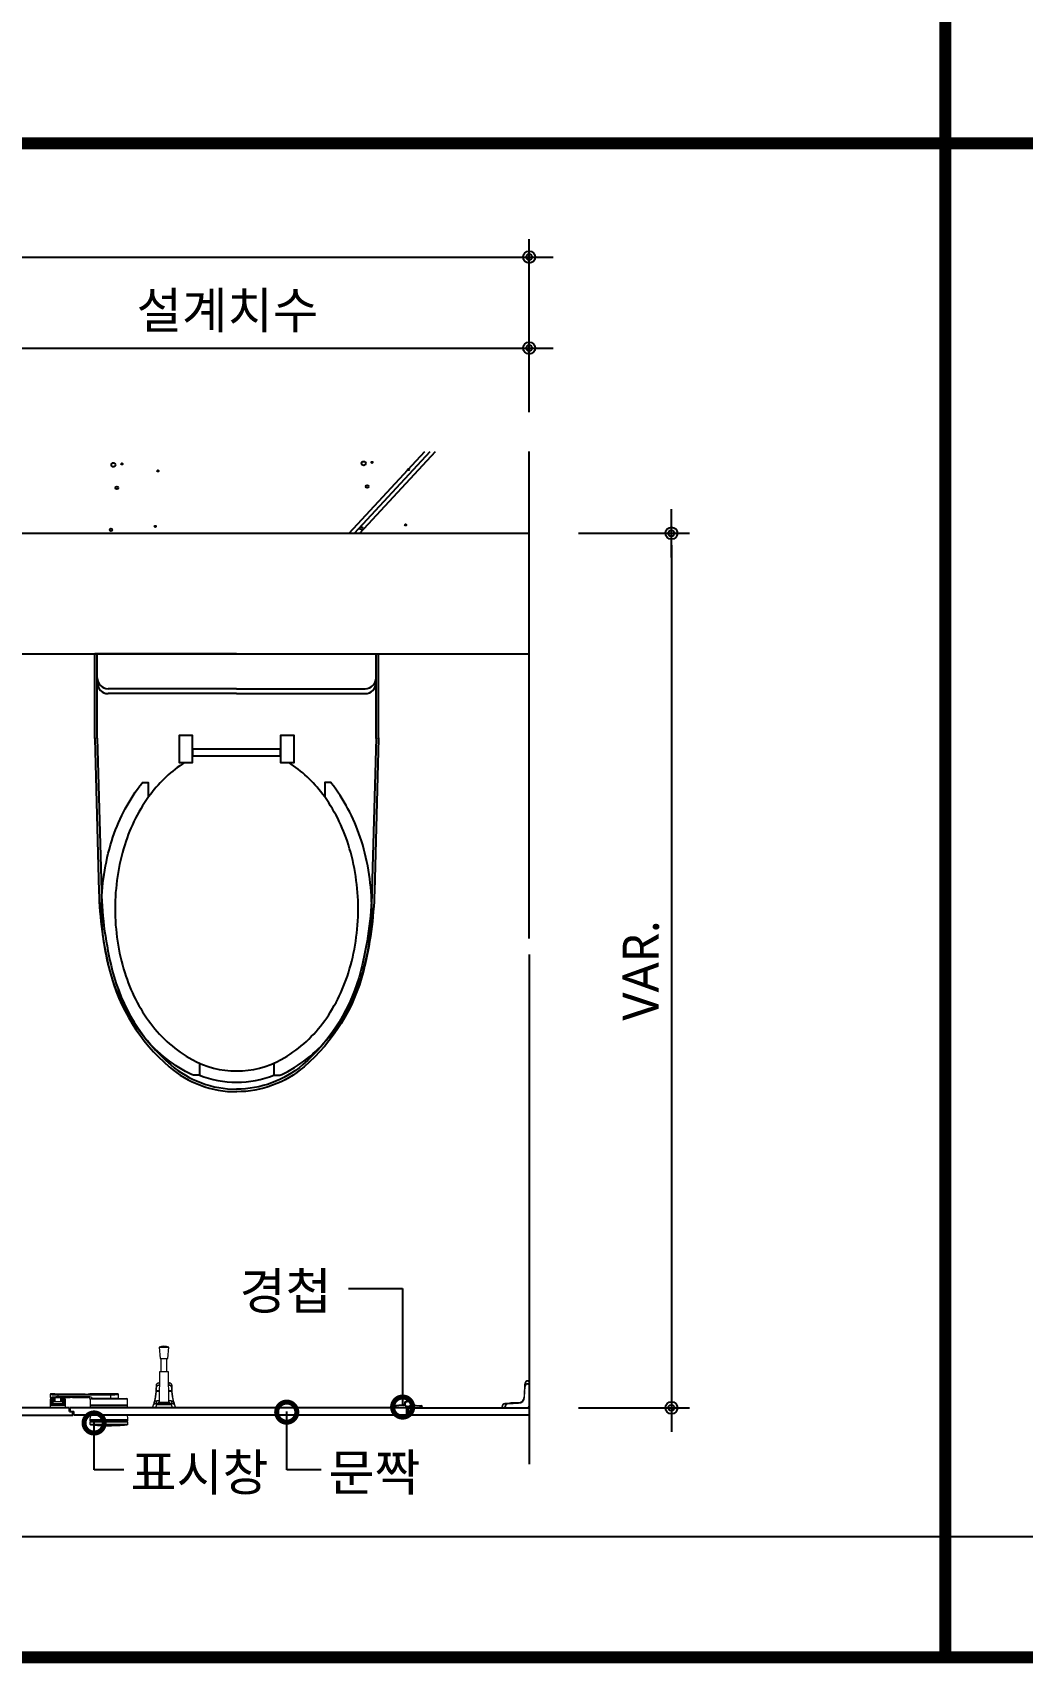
# Model space of a CAD drawing. Extents: x -256 to 8104, y -176 to 5714.
# Drawn here: x 3809 to 4629, y 2764 to 4116 of the extents above; entities that cross this region are included whole.
import ezdxf
from ezdxf.enums import TextEntityAlignment as Align

# ---------------------------------------------------------------- set-up
doc = ezdxf.new("R2010")
doc.units = 0
doc.header["$LTSCALE"] = 30
doc.layers.get('0').update_dxf_attribs({"linetype": 'CONTINUOUS'})
doc.layers.get('DEFPOINTS').update_dxf_attribs({"linetype": 'CONTINUOUS'})
for name, color, linetype in [('0_toilet', 6, 'CONTINUOUS'), ('DIM', 7, 'CONTINUOUS'), ('HAT', 8, 'CONTINUOUS'), ('경첩', 4, 'CONTINUOUS'), ('문자', 3, 'CONTINUOUS'), ('부자재', 4, 'CONTINUOUS'), ('옷걸이', 4, 'CONTINUOUS'), ('잠금쇠(회전형)', 4, 'CONTINUOUS'), ('치수', 1, 'CONTINUOUS'), ('해치', 8, 'CONTINUOUS')]:
    doc.layers.add(name, color=color, linetype=linetype)
doc.styles.add('돋움', font='malgun.ttf')
doc.dimstyles.new('10', dxfattribs={"dimscale": 10, "dimtxt": 3, "dimasz": 1, "dimexe": 1.5, "dimexo": 2, "dimgap": 1, "dimtad": 1, "dimdec": 0, "dimlunit": 6, "dimtxsty": '돋움', "dimblk": 'DIMDOT', "dimcen": -1, "dimdle": 1.5, "dimclrt": 3, "dimazin": 3, "dimtfac": 1, "dimtdec": 0, "dimtix": 1, "dimtmove": 2, "dimatfit": 3, "dimldrblk": 'DIMDOT', "dimarcsym": 0})

# ---------------------------------------------------------------- blocks, each defined once
blk = doc.blocks.new('DIMDOT')
at = {"linetype": 'Continuous'}
blk.add_line((-2, 0), (2, 0), dxfattribs=at)
for radius in [0.5, 0.25]:
    blk.add_circle((0, 0), radius, dxfattribs=at)
blk = doc.blocks.new('*D777')
at = {"layer": 'DEFPOINTS', "color": 0}
for p in [(88967.5, 2137.4), (88967.5, 1412.4), (89064.4, 1412.4)]:
    blk.add_point(p, dxfattribs=at)
at = {"layer": 'DIM', "color": 0, "lineweight": -2, "ltscale": 10}
for p, q in [((88987.5, 2137.4), (89079.4, 2137.4)), ((89064.4, 2127.4), (89064.4, 1422.4)), ((88987.5, 1412.4), (89079.4, 1412.4))]:
    blk.add_line(p, q, dxfattribs=at)
at = {"layer": 'DIM', "color": 0, "lineweight": -2, "xscale": 10, "yscale": 10, "zscale": 10}
for p, rotation in [((89064.4, 2137.4), 90), ((89064.4, 1412.4), 270)]:
    blk.add_blockref('DIMDOT', p, dxfattribs=dict(at, rotation=rotation))
at = {"layer": 'DIM', "color": 3, "insert": (89039.2, 1774.9), "char_height": 30, "attachment_point": 5, "rotation": 90, "style": '돋움'}
blk.add_mtext('VAR.', dxfattribs=at)
blk = doc.blocks.new('_DOTSMALL')
at = {"color": 0, "linetype": 'ByBlock', "const_width": 0.5}
blk.add_lwpolyline([(-0.0625, 0, 1), (0.0625, 0, 1)], format="xyb", close=True, dxfattribs=at)
blk = doc.blocks.new('A$C63EC304E')
at = {"layer": '치수', "color": 1, "xscale": 2.5, "yscale": 2.5, "zscale": 2.5, "rotation": 234.3098741996962}
blk.add_blockref('_DOTSMALL', (0.31, 0.31), dxfattribs=at)
blk = doc.blocks.new('A$C2BC9653E')
at = {"layer": '치수', "xscale": 0.3333333333333333, "yscale": 0.3333333333333333, "zscale": 0.3333333333333333}
blk.add_blockref('A$C63EC304E', (0, 0), dxfattribs=at)
blk = doc.blocks.new('A$C7FC71301')
at = {"layer": '치수', "rotation": 180}
blk.add_blockref('A$C2BC9653E', (0.208, 0.208), dxfattribs=at)
blk = doc.blocks.new('A$C4A20372B')
at = {"layer": '치수'}
blk.add_blockref('A$C7FC71301', (0, 0), dxfattribs=at)
blk = doc.blocks.new('A$C566469F5')
at = {"layer": '치수'}
blk.add_blockref('A$C4A20372B', (0, 0), dxfattribs=at)
blk = doc.blocks.new('A$C7E317CD4')
at = {"layer": '해치', "xscale": 2, "yscale": 2, "zscale": 2}
blk.add_blockref('A$C566469F5', (0, 0), dxfattribs=at)
blk = doc.blocks.new('A$C601D7F27')
at = {"layer": '치수'}
blk.add_blockref('A$C7E317CD4', (0, 0), dxfattribs=at)
blk = doc.blocks.new('A$C38802C08')
at = {"layer": '치수'}
blk.add_blockref('A$C601D7F27', (0, 0), dxfattribs=at)
blk = doc.blocks.new('*D778')
at = {"layer": 'DEFPOINTS', "color": 0}
for p in [(88946.5, 2290.9), (88446.5, 2217.8), (88946.5, 2217.8)]:
    blk.add_point(p, dxfattribs=at)
at = {"layer": 'DIM', "color": 0, "lineweight": -2, "ltscale": 10}
for p, q in [((88446.5, 2237.8), (88446.5, 2305.9)), ((88946.5, 2237.8), (88946.5, 2305.9)), ((88456.5, 2290.9), (88936.5, 2290.9))]:
    blk.add_line(p, q, dxfattribs=at)
at = {"layer": 'DIM', "color": 0, "lineweight": -2, "xscale": 10, "yscale": 10, "zscale": 10, "rotation": 180}
blk.add_blockref('DIMDOT', (88446.5, 2290.9), dxfattribs=at)
at = {"layer": 'DIM', "color": 0, "lineweight": -2, "xscale": 10, "yscale": 10, "zscale": 10}
blk.add_blockref('DIMDOT', (88946.5, 2290.9), dxfattribs=at)
at = {"layer": 'DIM', "color": 3, "insert": (88696.5, 2320.6), "char_height": 30, "attachment_point": 5, "style": '돋움'}
blk.add_mtext('설계치수', dxfattribs=at)
blk = doc.blocks.new('*D779')
at = {"layer": 'DEFPOINTS', "color": 0}
for p in [(88946.5, 2366.3), (87446.5, 2217.8), (88946.5, 2217.8)]:
    blk.add_point(p, dxfattribs=at)
at = {"layer": 'DIM', "color": 0, "lineweight": -2, "ltscale": 10}
for p, q in [((87446.5, 2237.8), (87446.5, 2381.3)), ((88946.5, 2237.8), (88946.5, 2381.3)), ((87456.5, 2366.3), (88936.5, 2366.3))]:
    blk.add_line(p, q, dxfattribs=at)
at = {"layer": 'DIM', "color": 0, "lineweight": -2, "xscale": 10, "yscale": 10, "zscale": 10, "rotation": 180}
blk.add_blockref('DIMDOT', (87446.5, 2366.3), dxfattribs=at)
at = {"layer": 'DIM', "color": 0, "lineweight": -2, "xscale": 10, "yscale": 10, "zscale": 10}
blk.add_blockref('DIMDOT', (88946.5, 2366.3), dxfattribs=at)
at = {"layer": 'DIM', "color": 3, "insert": (88196.5, 2395.9), "char_height": 30, "attachment_point": 5, "style": '돋움'}
blk.add_mtext('설계치수', dxfattribs=at)
blk = doc.blocks.new('A$C10E41893')
at = {"layer": '부자재'}
for p, q in [((6.5, 0), (6.5, 196)), ((123.3, 196), (6.5, 196)), ((123.3, 192.5), (6.5, 192.5)), ((54.8, 0), (54.8, 177.5)), ((61.4, 0), (61.4, 177.5)), ((6.5, 0), (6.5, -196)), ((54.8, 0), (54.8, -177.5)), ((61.4, 0), (61.4, -177.5)), ((123.3, -192.5), (6.5, -192.5)), ((123.3, -196), (6.5, -196))]:
    blk.add_line(p, q, dxfattribs=at)
for points in [[(122.7, 196, -0.012538), (123.3, 196), (334.6, 190.3, -0.055395), (444.7, 175.1, -0.154276), (576.9, 93.3, -0.179504), (611.5, 0, -0.179504)], [(122.8, 192.5, -0.012538), (123.2, 192.5), (334.5, 186.8, -0.055395), (443.8, 171.7, -0.154276), (574.3, 91, -0.179504), (608, 0, -0.179504)], [(572, 51.4), (588.8, 51.4), (588.8, 59.6, 0.021185), (583.3, 70.7, 0.106084), (528.4, 133.7, 0.085733), (452.6, 172.4, 0.075373), (358.7, 186.6, 0.075373), (264.8, 172.4, 0.085733), (189, 133.7, 0.007337), (184.4, 130.1), (184.4, 122), (204.7, 122)], [(156.7, -72, 0.089162), (200.2, -118.7, 0.085733), (270.3, -154.5, 0.075373), (358.7, -167.9, 0.075373), (447.1, -154.5, 0.085733), (517.2, -118.7, 0.106084), (567, -61.6, 0.126931), (582.8, 0, 0.126931), (567, 61.6, 0.106084), (517.2, 118.7, 0.085733), (447.1, 154.5, 0.075373), (358.7, 167.9, 0.075373), (270.3, 154.5, 0.085733), (200.2, 118.7, 0.089162), (156.7, 72)], [(588.8, -51.4, 0.090214), (598.2, 0, 0.090214), (588.8, 51.4, 0.106084)], [(122.7, -196, 0.012538), (123.3, -196), (334.6, -190.3, 0.055395), (444.7, -175.1, 0.154276), (576.9, -93.3, 0.179504), (611.5, 0, 0.179504)], [(122.8, -192.5, 0.012538), (123.2, -192.5), (334.5, -186.8, 0.055395), (443.8, -171.7, 0.154276), (574.3, -91, 0.179504), (608, 0, 0.179504)], [(572, -51.4), (588.8, -51.4), (588.8, -59.6, -0.021185), (583.3, -70.7, -0.106084), (528.4, -133.7, -0.085733), (452.6, -172.4, -0.075373), (358.7, -186.6, -0.075373), (264.8, -172.4, -0.085733), (189, -133.7, -0.007337), (184.4, -130.1), (184.4, -122), (204.7, -122)]]:
    blk.add_lwpolyline(points, format="xyb", dxfattribs=at)
blk.add_lwpolyline([(138, -60.8), (119.3, -60.8), (119.3, -79.5), (156.7, -79.5), (156.7, -60.8), (138, -60.8), (147.3, -60.8), (147.3, 60.8), (138, 60.8), (156.7, 60.8), (156.7, 79.5), (119.3, 79.5), (119.3, 60.8), (138, 60.8), (138, -60.8), (119.3, -60.8)], dxfattribs=at)
for centre, start, end in [((39.8, 177.5), 0, 90), ((46.4, 177.5), 0, 90), ((39.8, -177.5), 270, 0), ((46.4, -177.5), 270, 0)]:
    blk.add_arc(centre, 15, start, end, dxfattribs=at)
blk = doc.blocks.new('EDGE_29', base_point=(84726.3, -1563.7))
for p, q in [((88946.5, 1801.5), (88946.5, 2205.1)), ((87446.5, 2137.4), (88946.5, 2137.4)), ((87446.5, 2037.4), (88946.5, 2037.4)), ((88946.5, 1788.2), (88946.5, 1365.6))]:
    blk.add_line(p, q)
at = {"color": 8}
for p, q in [((87210.4, 1305.6), (89173, 1305.6)), ((89173, 1305.6), (90558.3, 1305.6))]:
    blk.add_line(p, q, dxfattribs=at)
at = {"color": 8, "const_width": 10}
for points in [[(89291.4, 1205.6), (89291.4, 3974.7)], [(87210.4, 2460.5), (90558.3, 2460.5)], [(84773.7, 1205.6), (90558.3, 1205.6)]]:
    blk.add_lwpolyline(points, dxfattribs=at)
at = {"layer": '0_toilet'}
for p, q in [((88565.5, 1412.4), (88336.5, 1412.4)), ((88336.5, 1406.4), (88568.5, 1406.4)), ((88565.5, 1409.4), (88565.5, 1412.4)), ((88565.5, 1409.4), (88569.2, 1409.4)), ((88845.1, 1412.4), (88566.2, 1412.4)), ((88566.2, 1409.4), (88566.2, 1412.4)), ((88568.5, 1406.4), (88568.5, 1409.4)), ((88569.2, 1406.4), (88569.2, 1409.4)), ((88845.1, 1406.4), (88569.2, 1406.4)), ((88845.1, 1406.4), (88845.1, 1412.4)), ((88846.6, 1412.4), (88946.5, 1412.4)), ((88846.6, 1406.4), (88846.6, 1412.4)), ((88946.5, 1406.4), (88846.6, 1406.4))]:
    blk.add_line(p, q, dxfattribs=at)
at = {"layer": '경첩', "color": 4, "linetype": 'Continuous', "lineweight": 15}
for p, q in [((88945.4, 1434.6), (88945.4, 1434.9)), ((88946.5, 1434.9), (88945.4, 1434.9)), ((88945.4, 1434.6), (88946.5, 1434.6)), ((88946.5, 1434.6), (88946.5, 1434.9)), ((88946.5, 1432.5), (88946.5, 1434.6)), ((88942, 1419.8), (88942.2, 1419.6)), ((88942.3, 1420.1), (88942.1, 1420.3)), ((88942.1, 1420.3), (88942.3, 1420.1)), ((88942.3, 1421.8), (88942.2, 1421.2)), ((88942.2, 1420.9), (88942.4, 1420.7)), ((88942.2, 1420.7), (88942.4, 1420.5)), ((88942.3, 1423.3), (88942.6, 1423)), ((88942.3, 1423.3), (88942.3, 1422.4)), ((88942.3, 1422.4), (88942.5, 1422.1)), ((88942.3, 1422.4), (88942.3, 1422.3)), ((88942.3, 1422.3), (88942.5, 1422)), ((88942.3, 1422.3), (88942.3, 1421.9)), ((88942.3, 1421.9), (88942.5, 1421.7)), ((88942.3, 1421.9), (88942.3, 1421.8)), ((88942.3, 1421.8), (88942.5, 1421.6)), ((88942.5, 1426.8), (88942.4, 1423.9)), ((88942.4, 1423.9), (88942.6, 1423.7)), ((88942.4, 1423.9), (88942.6, 1423.7)), ((88942.4, 1423.9), (88942.4, 1423.5)), ((88942.4, 1423.5), (88942.6, 1423.3)), ((88942.9, 1430.1), (88942.5, 1421.2)), ((88942.6, 1427.8), (88942.5, 1427.2)), ((88942.5, 1427.2), (88942.8, 1426.9)), ((88942.5, 1426.8), (88942.7, 1426.6)), ((88942.7, 1431.5), (88942.6, 1428.8)), ((88942.6, 1428.8), (88942.8, 1428.6)), ((88942.6, 1428.2), (88942.8, 1427.9)), ((88942.6, 1427.8), (88942.8, 1427.6)), ((88942.7, 1431.5), (88943, 1431.3)), ((88942.7, 1421.1), (88943.2, 1430.1)), ((88942.8, 1432.1), (88943, 1432)), ((88943, 1432.6), (88942.9, 1430.1)), ((88943.2, 1431.2), (88943.3, 1432.6)), ((88945.3, 1432.4), (88945.3, 1432.5)), ((88945.3, 1432.5), (88946.5, 1432.5)), ((88945.3, 1432.4), (88945.3, 1432.1)), ((88946.5, 1432.4), (88945.3, 1432.4)), ((88945.3, 1432.1), (88946.5, 1432.1)), ((88946.5, 1432.1), (88946.5, 1432.4)), ((88946.5, 1432.1), (88946.5, 1413.9)), ((88924.3, 1413.5), (88924, 1413.5)), ((88924, 1413.5), (88924, 1412.4)), ((88924, 1412.4), (88924.3, 1412.4)), ((88924.3, 1412.4), (88924.3, 1413.5)), ((88924.3, 1412.4), (88926.4, 1412.4)), ((88928.8, 1416), (88926.3, 1415.9)), ((88926.3, 1415.6), (88927.7, 1415.7)), ((88926.4, 1412.4), (88926.4, 1413.6)), ((88926.4, 1413.6), (88926.5, 1413.6)), ((88926.5, 1413.6), (88926.8, 1413.6)), ((88926.5, 1413.6), (88926.5, 1412.4)), ((88926.5, 1412.4), (88926.8, 1412.4)), ((88930.1, 1416.3), (88926.8, 1416.1)), ((88926.8, 1416.1), (88926.8, 1416.1)), ((88926.8, 1416.1), (88926.9, 1415.9)), ((88926.8, 1412.4), (88926.8, 1413.6)), ((88945, 1412.4), (88926.8, 1412.4)), ((88937.7, 1416.4), (88928.8, 1416)), ((88928.8, 1415.7), (88937.7, 1416.2)), ((88930.1, 1416.3), (88930.3, 1416.1)), ((88930.7, 1416.3), (88931, 1416.1)), ((88931.1, 1416.3), (88931.3, 1416.1)), ((88934.4, 1416.5), (88931.7, 1416.4)), ((88931.7, 1416.4), (88932, 1416.1)), ((88934.4, 1416.5), (88934.7, 1416.3)), ((88935.1, 1416.5), (88935.4, 1416.3)), ((88935.5, 1416.5), (88935.7, 1416.3)), ((88936.1, 1416.6), (88936.4, 1416.3)), ((88937.5, 1416.6), (88936.1, 1416.6)), ((88937.7, 1416.7), (88937.5, 1416.6)), ((88937.5, 1416.6), (88937.7, 1416.4)), ((88938.7, 1416.8), (88938.9, 1416.6)), ((88939.3, 1417), (88939.4, 1416.8)), ((88939.5, 1417.1), (88939.7, 1416.9)), ((88940, 1417.3), (88940.1, 1417.2)), ((88940.2, 1417.5), (88940.4, 1417.3)), ((88941.3, 1418.5), (88941.4, 1418.3)), ((88941.4, 1418.7), (88941.6, 1418.5)), ((88941.7, 1419.2), (88941.9, 1419)), ((88941.8, 1419.4), (88942, 1419.2))]:
    blk.add_line(p, q, dxfattribs=at)
at = {"layer": '경첩', "color": 4, "linetype": 'Continuous', "lineweight": 15, "flags": 128}
for points in [[(88942.1, 1420.3), (88942.1, 1420.3), (88942.1, 1420.3)], [(88942.2, 1420.9), (88942.2, 1420.7), (88942.2, 1420.7)], [(88942.4, 1423.5), (88942.3, 1423.4), (88942.3, 1423.4), (88942.3, 1423.3)], [(88942.4, 1423.9), (88942.4, 1423.9), (88942.4, 1423.9)], [(88942.5, 1421.2), (88942.5, 1421.2), (88942.5, 1421.2), (88942.5, 1421.2), (88942.6, 1421.2), (88942.6, 1421.2), (88942.6, 1421.2), (88942.7, 1421.2), (88942.7, 1421.1)], [(88942.6, 1428.8), (88942.6, 1428.7), (88942.6, 1428.6), (88942.6, 1428.5), (88942.6, 1428.4), (88942.6, 1428.3), (88942.6, 1428.2), (88942.6, 1428.2), (88942.6, 1428.2)], [(88942.8, 1432.1), (88942.7, 1431.9), (88942.7, 1431.8), (88942.7, 1431.7), (88942.7, 1431.5)], [(88942.8, 1432.1), (88942.8, 1432.1), (88942.8, 1432.1), (88942.8, 1432.1), (88942.8, 1432.1), (88942.8, 1432.1), (88942.8, 1432.1), (88942.8, 1432.1), (88942.8, 1432.1)], [(88942.9, 1430.1), (88942.9, 1430.1), (88942.9, 1430.1), (88943, 1430.1), (88943, 1430.1), (88943, 1430.1), (88943.1, 1430.1), (88943.1, 1430.1), (88943.2, 1430.1)], [(88943.3, 1432.6), (88943.2, 1432.6), (88943.2, 1432.6), (88943.1, 1432.6), (88943.1, 1432.6), (88943.1, 1432.6), (88943, 1432.6), (88943, 1432.6), (88943, 1432.6)], [(88926.3, 1415.6), (88926.3, 1415.7), (88926.3, 1415.7), (88926.3, 1415.8), (88926.3, 1415.8), (88926.3, 1415.8), (88926.3, 1415.8), (88926.3, 1415.9), (88926.3, 1415.9)], [(88928.8, 1416), (88928.8, 1416), (88928.8, 1416), (88928.8, 1415.9), (88928.8, 1415.9), (88928.8, 1415.9), (88928.8, 1415.8), (88928.8, 1415.8), (88928.8, 1415.7)], [(88930.7, 1416.3), (88930.7, 1416.3), (88930.7, 1416.3), (88930.6, 1416.3), (88930.5, 1416.3), (88930.4, 1416.3), (88930.3, 1416.3), (88930.2, 1416.3), (88930.1, 1416.3)], [(88931.7, 1416.4), (88931.6, 1416.4), (88931.5, 1416.4), (88931.4, 1416.4), (88931.3, 1416.3), (88931.2, 1416.3), (88931.2, 1416.3), (88931.1, 1416.3), (88931.1, 1416.3), (88931.1, 1416.3)], [(88935.1, 1416.5), (88935.1, 1416.5), (88935.1, 1416.5), (88935, 1416.5), (88934.9, 1416.5), (88934.8, 1416.5), (88934.7, 1416.5), (88934.6, 1416.5), (88934.4, 1416.5)], [(88936.1, 1416.6), (88936, 1416.6), (88935.9, 1416.6), (88935.8, 1416.6), (88935.7, 1416.6), (88935.6, 1416.6), (88935.5, 1416.5), (88935.5, 1416.5), (88935.5, 1416.5)], [(88937.7, 1416.4), (88937.7, 1416.4), (88937.7, 1416.4), (88937.7, 1416.4), (88937.7, 1416.3), (88937.7, 1416.3), (88937.7, 1416.2), (88937.7, 1416.2), (88937.7, 1416.2)]]:
    blk.add_lwpolyline(points, dxfattribs=at)
at = {"layer": '경첩', "color": 4, "linetype": 'Continuous', "lineweight": 15}
for centre, radius, start, end in [((88945.4, 1432.5), 2.35, 90, 177.3017), ((88945.4, 1432.5), 2.1, 90, 177.3017), ((88937.5, 1421.4), 5, 272.6983, 357.3017), ((88937.5, 1421.4), 5.25, 272.6983, 357.3017), ((88937.5, 1421.4), 4.75, 335.0052, 340.234), ((88937.5, 1421.4), 4.75, 340.234, 346.7569), ((88937.5, 1421.4), 4.75, 346.8377, 351.3944), ((88937.5, 1421.4), 4.75, 354.0912, 357.3017), ((88945.3, 1430), 2.35, 90, 177.3017), ((88945.3, 1430), 2.1, 90, 177.3017), ((88926.4, 1413.5), 2.35, 92.6983, 180), ((88926.4, 1413.5), 2.1, 92.6983, 180), ((88928.9, 1413.6), 2.35, 92.6983, 180), ((88928.9, 1413.6), 2.1, 92.6983, 180), ((88937.5, 1421.4), 4.75, 272.6983, 285), ((88937.5, 1421.4), 4.75, 284.9998, 291.7506), ((88937.5, 1421.4), 4.75, 294.9948, 301.2998), ((88937.5, 1421.4), 4.75, 301.2991, 304.3858), ((88937.5, 1421.4), 4.75, 304.3849, 322.5608), ((88937.5, 1421.4), 4.75, 322.5612, 325.6145), ((88937.5, 1421.4), 4.75, 325.6151, 331.8264), ((88945, 1413.9), 1.5, 270, 0)]:
    blk.add_arc(centre, radius, start, end, dxfattribs=at)
at = {"layer": '부자재'}
for p, q in [((88834.4, 1413.3), (88834.4, 1412.4)), ((88845.1, 1412.4), (88834.4, 1412.4)), ((88842.2, 1414.5), (88835, 1414)), ((88835.7, 1413.5), (88835.7, 1412.4)), ((88845.9, 1412.9), (88845.9, 1412.1)), ((88846.1, 1412.1), (88845.9, 1412.1)), ((88846.1, 1412.9), (88846.1, 1412.1)), ((88846.6, 1412.4), (88857.6, 1412.4)), ((88846.6, 1412.4), (88846.6, 1412.4)), ((88848.9, 1414.5), (88857, 1414)), ((88856.3, 1413.5), (88856.3, 1412.4)), ((88857.6, 1413.3), (88857.6, 1412.4))]:
    blk.add_line(p, q, dxfattribs=at)
at = {"layer": '부자재', "color": 1}
blk.add_circle((88846, 1415.6), 2.34, dxfattribs=at)
at = {"layer": '부자재'}
for centre, radius, start, end in [((88835.1, 1413.3), 0.7, 101.7765, 181.6712), ((88836.5, 1413.2), 0.884, 113.4077, 164.5497), ((88842.1, 1415.8), 1.29, 272.9231, 352.4724), ((88846, 1415.6), 2.62, 270, 180), ((88846.4, 1411.3), 1.65, 102.5267, 141.5475), ((88845.7, 1411.3), 1.65, 43.1003, 77.4733), ((88846.1, 1415.2), 2.86, 280.084, 345.9792), ((88849.9, 1415.8), 1.29, 187.5276, 267.0769), ((88855.5, 1413.2), 0.884, 15.4503, 67.3004), ((88856.9, 1413.3), 0.7, 358.3288, 78.2235)]:
    blk.add_arc(centre, radius, start, end, dxfattribs=at)
at = {"layer": '옷걸이', "lineweight": 15}
for p, q in [((88639.9, 1462.7), (88640.7, 1453.2)), ((88639.9, 1462.7), (88647.9, 1462.7)), ((88647.2, 1453.2), (88647.9, 1462.7)), ((88640.7, 1453.2), (88647.2, 1453.2)), ((88641.4, 1453.2), (88641.4, 1442.4)), ((88646.4, 1442.4), (88646.4, 1453.2)), ((88640.2, 1442.1), (88640, 1416.9)), ((88640.1, 1433), (88640, 1433)), ((88640, 1433), (88640, 1432.9)), ((88647.7, 1442.1), (88640.2, 1442.1)), ((88640.4, 1442.4), (88643.9, 1442.4)), ((88643.9, 1442.4), (88647.4, 1442.4)), ((88647.9, 1416.9), (88647.7, 1442.1)), ((88647.9, 1433), (88647.8, 1433)), ((88647.9, 1433), (88647.9, 1432.9)), ((88640, 1425.9), (88637.6, 1425.9)), ((88637.7, 1426.7), (88640.1, 1426.7)), ((88640.1, 1432.9), (88640, 1432.9)), ((88640, 1431.4), (88640, 1431)), ((88640, 1431.4), (88640.1, 1431.4)), ((88640.1, 1431), (88640, 1431)), ((88647.9, 1432.9), (88647.8, 1432.9)), ((88647.8, 1431.4), (88647.9, 1431.4)), ((88647.9, 1431), (88647.8, 1431)), ((88647.8, 1426.7), (88650.2, 1426.7)), ((88650.3, 1425.9), (88647.8, 1425.9)), ((88647.9, 1431.4), (88647.9, 1431)), ((88634.4, 1412.4), (88635.3, 1414.9)), ((88636.8, 1412.4), (88634.4, 1412.4)), ((88635.3, 1414.9), (88635.3, 1415)), ((88635.3, 1414.9), (88635.3, 1414.9)), ((88637.7, 1417.8), (88636.2, 1417.8)), ((88637.7, 1417.8), (88636.2, 1417.8)), ((88636.3, 1415.7), (88636.2, 1415.7)), ((88636.2, 1415.6), (88636.2, 1415.6)), ((88651.6, 1415.6), (88636.2, 1415.6)), ((88637.6, 1414.9), (88636.8, 1412.4)), ((88651.1, 1412.4), (88636.8, 1412.4)), ((88637.6, 1417.2), (88637.7, 1417.8)), ((88637.6, 1414.9), (88637.6, 1415.6)), ((88637.6, 1415.6), (88650.2, 1415.6)), ((88650.2, 1414.9), (88637.6, 1414.9)), ((88648.7, 1416.9), (88639.2, 1416.9)), ((88651.6, 1417.8), (88650.2, 1417.8)), ((88650.2, 1417.8), (88650.3, 1417.2)), ((88651.6, 1417.8), (88650.2, 1417.8)), ((88650.2, 1414.9), (88650.2, 1415.6)), ((88651.1, 1412.4), (88650.2, 1414.9)), ((88653.4, 1412.4), (88651.1, 1412.4)), ((88651.7, 1415.7), (88651.6, 1415.7)), ((88651.6, 1415.6), (88651.6, 1415.6)), ((88651.8, 1415.7), (88651.7, 1415.7)), ((88652.6, 1415), (88652.6, 1414.9)), ((88652.6, 1414.9), (88653.4, 1412.4)), ((88652.6, 1414.9), (88652.6, 1414.9))]:
    blk.add_line(p, q, dxfattribs=at)
at = {"layer": '옷걸이', "lineweight": 15, "flags": 128}
for points in [[(88640, 1433), (88640, 1433), (88639.6, 1433), (88639.3, 1432.9), (88639, 1432.9), (88638.7, 1432.8), (88638.4, 1432.6), (88638.2, 1432.5), (88637.9, 1432.3), (88637.8, 1432.1), (88637.6, 1431.9), (88637.5, 1431.6), (88637.5, 1431.4), (88637.5, 1431.4)], [(88650.4, 1431.3), (88650.4, 1431.3), (88650.3, 1431.5), (88650.3, 1431.8), (88650.2, 1432), (88650, 1432.2), (88649.8, 1432.4), (88649.6, 1432.5), (88649.4, 1432.7), (88649.1, 1432.8), (88648.8, 1432.9), (88648.5, 1433), (88648.1, 1433), (88647.9, 1433)], [(88637.3, 1425.9), (88637.4, 1425.9), (88637.4, 1425.9), (88637.4, 1425.9), (88637.4, 1425.9), (88637.5, 1425.9), (88637.5, 1425.9), (88637.5, 1425.9), (88637.6, 1425.9)], [(88640, 1432.9), (88639.6, 1432.9), (88639.2, 1432.8), (88638.8, 1432.7), (88638.4, 1432.6), (88638.1, 1432.4), (88637.9, 1432.2), (88637.7, 1431.9), (88637.6, 1431.7), (88637.5, 1431.3), (88637.5, 1431.3)], [(88637.5, 1429.8), (88637.6, 1430.1), (88637.7, 1430.3), (88637.8, 1430.6), (88638.1, 1430.8), (88638.4, 1431), (88638.7, 1431.1), (88639.1, 1431.3), (88639.5, 1431.3), (88640, 1431.4)], [(88640, 1431), (88639.5, 1431), (88639.2, 1430.9), (88638.8, 1430.8), (88638.5, 1430.7), (88638.3, 1430.5), (88638.1, 1430.3), (88637.9, 1430.1), (88637.8, 1429.8), (88637.8, 1429.6)], [(88650.4, 1431.3), (88650.3, 1431.6), (88650.2, 1431.8), (88650.1, 1432.1), (88649.8, 1432.3), (88649.6, 1432.5), (88649.2, 1432.7), (88648.8, 1432.8), (88648.4, 1432.9), (88647.9, 1432.9), (88647.9, 1432.9)], [(88647.9, 1431.4), (88648.3, 1431.4), (88648.7, 1431.3), (88649.1, 1431.2), (88649.4, 1431), (88649.7, 1430.8), (88650, 1430.6), (88650.2, 1430.4), (88650.3, 1430.1), (88650.4, 1429.8)], [(88650.1, 1429.6), (88650, 1429.9), (88649.9, 1430.1), (88649.8, 1430.4), (88649.5, 1430.5), (88649.3, 1430.7), (88648.9, 1430.9), (88648.6, 1431), (88648.2, 1431), (88647.9, 1431)], [(88650.5, 1425.9), (88650.5, 1425.9), (88650.5, 1425.9), (88650.5, 1425.9), (88650.4, 1425.9), (88650.4, 1425.9), (88650.4, 1425.9), (88650.3, 1425.9), (88650.3, 1425.9)], [(88636, 1417.6), (88636, 1417.6), (88636, 1417.6)], [(88636.2, 1415.7), (88636.1, 1415.7), (88636.1, 1415.7)], [(88636.2, 1417.8), (88636.2, 1417.8), (88636.2, 1417.8)], [(88636.3, 1415.7), (88636.2, 1415.7), (88636.2, 1415.6)], [(88636.2, 1415.7), (88636.2, 1415.7), (88636.3, 1415.7)], [(88638.4, 1415.7), (88638, 1415.7), (88637.8, 1415.7), (88637.7, 1415.7), (88637.8, 1415.8), (88638.1, 1415.8), (88638.2, 1415.8)], [(88640, 1418.2), (88639.4, 1418.1), (88638.1, 1418.1)], [(88649.8, 1418.1), (88648.2, 1418.2), (88647.9, 1418.2)], [(88649.7, 1415.8), (88650, 1415.8), (88650.1, 1415.8), (88650.1, 1415.7), (88650, 1415.7), (88649.6, 1415.7), (88649.2, 1415.7)], [(88651.6, 1415.6), (88651.6, 1415.7), (88651.6, 1415.7)], [(88651.7, 1415.7), (88651.7, 1415.7), (88651.6, 1415.7)]]:
    blk.add_lwpolyline(points, dxfattribs=at)
at = {"layer": '옷걸이', "lineweight": 15}
for centre, radius, start, end in [((88643.9, 1452.4), 11, 68.7607, 111.2393), ((88640.4, 1442.1), 0.25, 90, 179.5), ((88647.4, 1442.1), 0.25, 0.5, 90), ((88584.8, 1430.1), 52.8, 346.2317, 355.4136), ((88584.8, 1430.1), 53, 346.5097, 355.4136), ((88584.8, 1430.1), 52.8, 355.4136, 356.451), ((88584.8, 1430.1), 52.8, 356.4511, 359.6096), ((88637.6, 1426.9), 0.23, 185.4574, 275.1888), ((88584.8, 1430.1), 52.8, 359.6096, 1.2369), ((88637.7, 1429.8), 0.227, 188.2087, 276.392), ((88603.7, 1429.3), 34.1, 354.2736, 355.5668), ((88584.8, 1430), 53, 356.4511, 359.6096), ((88584.8, 1431.8), 55.3, 359.6189, 1.2073), ((88703.1, 1431.8), 55.3, 178.7927, 180.3811), ((88650.1, 1429.8), 0.227, 263.608, 351.7913), ((88703.1, 1430), 53, 180.3904, 183.5489), ((88650.2, 1426.9), 0.23, 264.8112, 354.5426), ((88684.2, 1429.3), 34.1, 184.4333, 185.7264), ((88703.1, 1430.1), 53, 184.5864, 193.4903), ((88703.1, 1430.1), 52.8, 178.7631, 180.3904), ((88703.1, 1430.1), 52.8, 180.3904, 183.5489), ((88703.1, 1430.1), 52.8, 183.5489, 184.5865), ((88703.1, 1430.1), 52.8, 184.5864, 193.7683), ((88586, 1429.8), 51.5, 343.2376, 346.2577), ((88636.4, 1414.6), 1.17, 101.397, 160.6752), ((88636.2, 1414.6), 1, 89.9937, 161.8081), ((88586.4, 1430), 51.3, 343.5226, 346.2377), ((88636.2, 1417.5), 0.25, 90.2728, 166.2395), ((88636.2, 1417.5), 0.247, 89.2585, 165.9158), ((88635.8, 1417.5), 1.81, 282.0607, 352.5143), ((88635.7, 1417.9), 2.24, 284.8265, 3.5932), ((88638, 1417.7), 0.376, 79.9393, 150.5456), ((88637.9, 1417.8), 0.248, 89.5881, 179.723), ((88638.1, 1417.8), 0.307, 84.7786, 118.9817), ((88637.8, 1417.2), 1.43, 284.1057, 346.9245), ((88644.1, 1816.8), 401.1, 269.1968, 270.7316), ((88650.1, 1417.2), 1.44, 193.1186, 255.9655), ((88649.8, 1417.7), 0.4, 32.0092, 97.8083), ((88649.8, 1417.8), 0.271, 58.6344, 97.6053), ((88652.2, 1417.9), 2.24, 176.3909, 255.1894), ((88649.9, 1417.8), 0.248, 0.277, 90.4119), ((88652, 1417.5), 1.8, 186.7864, 258.2605), ((88651.6, 1417.5), 0.25, 13.7617, 89.4531), ((88651.6, 1417.5), 0.247, 14.0842, 90.7415), ((88701.3, 1429.9), 51.2, 193.7584, 196.469), ((88651.6, 1414.6), 1, 18.1919, 90.0063), ((88651.5, 1414.6), 1.16, 19.2937, 79.3942), ((88702.1, 1429.9), 51.7, 193.7493, 196.7564)]:
    blk.add_arc(centre, radius, start, end, dxfattribs=at)
at = {"layer": '잠금쇠(회전형)', "linetype": 'Continuous', "lineweight": 15}
for p, q in [((88549.7, 1423.5), (88549.7, 1421)), ((88549.7, 1421), (88553, 1421)), ((88552.1, 1424), (88550.2, 1424)), ((88550.2, 1419.9), (88550.6, 1419.9)), ((88550.6, 1419.4), (88550.6, 1419.9)), ((88550.6, 1419.9), (88552.5, 1419.9)), ((88552.5, 1419.4), (88552.5, 1419.9)), ((88552.5, 1419.9), (88553.5, 1419.9)), ((88553, 1421), (88553, 1421)), ((88553.5, 1420.5), (88553.5, 1417.6)), ((88578.5, 1423.8), (88556, 1423.8)), ((88578.5, 1423.8), (88556, 1423.8)), ((88556, 1423.8), (88556, 1423.8)), ((88556, 1423.5), (88600, 1423.5)), ((88556, 1423), (88556, 1423.5)), ((88556, 1423), (88556, 1421.5)), ((88600, 1423), (88556, 1423)), ((88582.4, 1421.5), (88556, 1421.5)), ((88558.5, 1417.6), (88558.5, 1420.5)), ((88558.5, 1419.9), (88559.5, 1419.9)), ((88559, 1421), (88566.3, 1421)), ((88559.5, 1419.9), (88559.5, 1419.4)), ((88559.5, 1419.9), (88561.4, 1419.9)), ((88561.4, 1419.9), (88561.4, 1419.4)), ((88561.4, 1419.9), (88561.7, 1419.9)), ((88568.2, 1421), (88581.2, 1421)), ((88578.5, 1423.8), (88578.5, 1423.8)), ((88581.2, 1421), (88581.2, 1421)), ((88605.7, 1424), (88582.4, 1424)), ((88584.1, 1420), (88584, 1420.2)), ((88613.7, 1419.5), (88584.2, 1419.5)), ((88584.8, 1420), (88584.8, 1420.5)), ((88584.8, 1420.5), (88600, 1420.5)), ((88584.8, 1420), (88613.2, 1420)), ((88600, 1423.5), (88600, 1423)), ((88600, 1420.5), (88600, 1423)), ((88600, 1420), (88600, 1420.5)), ((88600, 1420.5), (88606.2, 1420.5)), ((88606.2, 1420.5), (88606.2, 1423.5)), ((88613.7, 1414.5), (88613.7, 1419.5)), ((88549.7, 1419.4), (88549.7, 1412.4)), ((88550.1, 1419.4), (88549.7, 1419.4)), ((88549.7, 1412.4), (88562.2, 1412.4)), ((88550.1, 1414.4), (88550.1, 1419.4)), ((88550.1, 1419.4), (88550.6, 1419.4)), ((88561.8, 1414.4), (88550.1, 1414.4)), ((88550.6, 1419.4), (88550.6, 1414.8)), ((88552.5, 1419.4), (88550.6, 1419.4)), ((88550.6, 1414.8), (88550.7, 1414.9)), ((88550.7, 1418.9), (88552.5, 1418.9)), ((88550.7, 1414.9), (88550.7, 1418.9)), ((88551.2, 1418.4), (88550.7, 1418.9)), ((88550.7, 1414.9), (88550.8, 1414.9)), ((88550.8, 1414.9), (88561.2, 1414.9)), ((88551.2, 1418.4), (88551.2, 1414.9)), ((88552.5, 1418.4), (88551.2, 1418.4)), ((88551.7, 1417.4), (88551.7, 1415.9)), ((88558.9, 1417.4), (88551.7, 1417.4)), ((88551.7, 1415.9), (88558.9, 1415.9)), ((88552, 1417.6), (88558.7, 1417.6)), ((88558.7, 1415.6), (88552, 1415.6)), ((88552.5, 1418.9), (88552.5, 1419.4)), ((88553, 1419.4), (88552.5, 1419.4)), ((88552.5, 1418.9), (88552.5, 1418.4)), ((88552.5, 1418.9), (88553, 1418.9)), ((88553.5, 1418.4), (88552.5, 1418.4)), ((88553, 1419.4), (88553, 1418.9)), ((88553.5, 1419.4), (88553, 1419.4)), ((88553, 1418.9), (88553.5, 1418.9)), ((88559, 1419.4), (88558.5, 1419.4)), ((88558.5, 1418.9), (88559, 1418.9)), ((88559.5, 1418.4), (88558.5, 1418.4)), ((88558.7, 1417.6), (88560, 1417.6)), ((88560, 1415.6), (88558.7, 1415.6)), ((88560.2, 1417.4), (88558.9, 1417.4)), ((88558.9, 1415.9), (88560.2, 1415.9)), ((88559.5, 1419.4), (88559, 1419.4)), ((88559, 1418.9), (88559, 1419.4)), ((88559, 1418.9), (88559.5, 1418.9)), ((88561.4, 1419.4), (88559.5, 1419.4)), ((88559.5, 1419.4), (88559.5, 1418.9)), ((88559.5, 1418.9), (88561.2, 1418.9)), ((88559.5, 1418.9), (88559.5, 1418.4)), ((88560.7, 1418.4), (88559.5, 1418.4)), ((88560.2, 1415.9), (88560.2, 1417.4)), ((88561.2, 1418.9), (88560.7, 1418.4)), ((88560.7, 1414.9), (88560.7, 1418.4)), ((88561.2, 1418.9), (88561.2, 1414.9)), ((88561.2, 1414.9), (88561.2, 1414.9)), ((88561.2, 1414.9), (88561.4, 1414.8)), ((88561.4, 1414.8), (88561.4, 1419.4)), ((88561.4, 1419.4), (88561.8, 1419.4)), ((88561.8, 1419.4), (88561.8, 1414.4)), ((88562.2, 1419.4), (88561.8, 1419.4)), ((88562.2, 1412.4), (88562.2, 1419.4)), ((88582.7, 1419.4), (88582.7, 1414.5)), ((88613.7, 1414.5), (88582.7, 1414.5)), ((88582.7, 1414.4), (88582.7, 1412.6)), ((88582.7, 1414.4), (88613.7, 1414.4)), ((88582.7, 1412.6), (88613.7, 1412.6)), ((88613.5, 1412.4), (88583, 1412.4)), ((88613.3, 1406.3), (88583.2, 1406.3)), ((88583.3, 1406.4), (88598.2, 1406.4)), ((88590.5, 1414.5), (88590.5, 1414.4)), ((88598.2, 1406.4), (88613.1, 1406.4)), ((88606, 1414.4), (88606, 1414.5)), ((88610.6, 1414.4), (88610.6, 1414.5)), ((88612.7, 1414.4), (88612.7, 1414.5)), ((88612.7, 1414.4), (88612.7, 1414.5)), ((88613.7, 1412.6), (88613.7, 1414.4)), ((88582.5, 1402.4), (88582.5, 1401.4)), ((88614, 1402.4), (88582.5, 1402.4)), ((88614, 1401.4), (88582.5, 1401.4)), ((88582.5, 1400.4), (88582.5, 1398.8)), ((88614, 1400.4), (88582.5, 1400.4)), ((88582.5, 1398.8), (88598.2, 1398.8)), ((88598.2, 1398.3), (88582.9, 1398.3)), ((88613.5, 1400.9), (88583, 1400.9)), ((88613.5, 1400.9), (88583, 1400.9)), ((88586.1, 1398.1), (88610.4, 1398.1)), ((88586.1, 1398.1), (88598.2, 1398.1)), ((88610.1, 1398), (88586.4, 1398)), ((88592.6, 1397.9), (88592.7, 1397.9)), ((88592.7, 1397.9), (88603.8, 1397.9)), ((88595.5, 1397.8), (88595.5, 1397.9)), ((88596.1, 1397.6), (88600.4, 1397.6)), ((88596.1, 1397.6), (88600.4, 1397.6)), ((88596.4, 1397.9), (88596.4, 1397.8)), ((88596.4, 1397.8), (88600.1, 1397.8)), ((88600, 1397.6), (88596.5, 1397.6)), ((88598.2, 1398.8), (88614, 1398.8)), ((88613.5, 1398.3), (88598.2, 1398.3)), ((88598.2, 1398.1), (88610.4, 1398.1)), ((88600.1, 1397.8), (88600.1, 1397.9)), ((88600.9, 1397.9), (88600.9, 1397.8)), ((88603.8, 1397.9), (88604, 1397.9)), ((88614, 1401.4), (88614, 1402.4)), ((88614, 1398.8), (88614, 1400.4))]:
    blk.add_line(p, q, dxfattribs=at)
at = {"layer": '잠금쇠(회전형)', "linetype": 'Continuous', "lineweight": 15, "flags": 128}
for points in [[(88556, 1423.8), (88555.3, 1423.8), (88554.7, 1423.8), (88554.1, 1423.8), (88553.5, 1423.9), (88553.1, 1423.9), (88552.7, 1423.9), (88552.4, 1423.9), (88552.2, 1424), (88552.1, 1424), (88552.1, 1424)], [(88592.6, 1397.8), (88592.4, 1397.8), (88592.3, 1397.9), (88592.3, 1397.9), (88592.5, 1397.9), (88592.6, 1397.9)], [(88596.5, 1397.6), (88596.5, 1397.6), (88596.5, 1397.7), (88596.5, 1397.7), (88596.4, 1397.7), (88596.4, 1397.7), (88596.4, 1397.7), (88596.4, 1397.7), (88596.4, 1397.8)], [(88600, 1397.6), (88600, 1397.6), (88600, 1397.7), (88600, 1397.7), (88600, 1397.7), (88600, 1397.7), (88600, 1397.7), (88600.1, 1397.7), (88600.1, 1397.8)], [(88604, 1397.9), (88604, 1397.9), (88604.2, 1397.9), (88604.2, 1397.9), (88604.1, 1397.8), (88603.9, 1397.8)]]:
    blk.add_lwpolyline(points, dxfattribs=at)
at = {"layer": '잠금쇠(회전형)', "linetype": 'Continuous', "lineweight": 15}
for centre, radius, start, end in [((88550.2, 1423.5), 0.5, 90, 180), ((88556, 1469.4), 46.4, 262.2082, 269.9516), ((88556, 1381.5), 39.9, 90.0704, 99.0775), ((88550.2, 1419.4), 0.5, 90, 180), ((88550.6, 1419.4), 0.485, 91.9622, 181.8362), ((88556, 1462.4), 38.9, 261.4299, 269.9411), ((88552.5, 1419.4), 0.5, 0, 90), ((88556, 1380.7), 40.4, 85.7371, 94.238), ((88553, 1420.5), 0.5, 0.4364, 88.0475), ((88556, 1392.9), 27.7, 84.8219, 95.1479), ((88559, 1420.5), 0.5, 89.9688, 179.9724), ((88559.5, 1419.4), 0.5, 90, 180), ((88561.4, 1419.4), 0.485, 358.1638, 88.0378), ((88561.7, 1419.4), 0.5, 0, 90), ((88567.2, 1381.7), 39.3, 88.5426, 91.4397), ((88578.5, 1463.4), 39.6, 270.014, 275.6703), ((88573.7, 1442), 22.3, 289.4853, 292.988), ((88581.2, 1419.4), 1.56, 359.595, 89.9503), ((88582.5, 1419.9), 1.54, 8.6008, 92.9035), ((88604.7, 1371.7), 52.5, 113.1385, 114.7084), ((88584.8, 1419.3), 1.18, 89.4884, 132.259), ((88585.8, 1420.1), 1.69, 184.5827, 202.3275), ((88584.8, 1419.4), 0.588, 82.6337, 171.8516), ((88600, 1462.3), 38.8, 270.0516, 278.5774), ((88600, 1469.4), 46.3, 270.0429, 277.7974), ((88605.7, 1423.5), 0.5, 0, 90), ((88606.7, 1420.5), 0.5, 180, 270), ((88613.2, 1419.5), 0.5, 0, 90), ((88550.9, 1414.1), 0.816, 110.8265, 158.264), ((88552, 1417.4), 0.25, 90, 180), ((88552, 1415.9), 0.25, 180, 270), ((88552.5, 1418.9), 0.5, 270, 0), ((88559.5, 1418.9), 0.5, 180, 270), ((88560, 1417.4), 0.25, 0, 90), ((88560, 1415.9), 0.25, 270, 0), ((88561.1, 1414.1), 0.816, 21.736, 69.1735), ((88593.5, 1402.4), 11, 159.2996, 180), ((88583, 1412.6), 0.25, 180, 270), ((88583.3, 1406.2), 0.15, 90, 159.2996), ((88613.1, 1406.2), 0.15, 20.7004, 90), ((88603, 1402.4), 11, 0, 20.7004), ((88613.5, 1412.6), 0.25, 270, 0), ((88582.5, 1400.9), 0.5, 0, 90), ((88582.5, 1400.9), 0.5, 270, 0), ((88583, 1398.8), 0.5, 180, 264.5584), ((88598.2, 1558.9), 161.3, 264.5584, 265.686), ((88586.1, 1398.2), 0.125, 265.686, 270), ((88586.4, 1398.2), 0.125, 235.4626, 265.7969), ((88598.2, 1559.1), 161.5, 265.7969, 269.2276), ((88592.5, 1396.1), 1.78, 88.6382, 96.0273), ((88598.5, 1478.5), 80.9, 265.7789, 267.8287), ((88598.6, 1478.6), 80.8, 266.5383, 267.829), ((88595.4, 1397.8), 0.114, 281.5317, 6.6087), ((88596.5, 1428.4), 30.7, 268.0585, 270.0013), ((88596.4, 1420.3), 22.6, 267.7351, 270.0014), ((88600, 1428.1), 30.5, 269.9897, 271.9505), ((88600.1, 1420.1), 22.4, 269.9881, 272.2754), ((88598.2, 1559.1), 161.5, 270.7724, 274.2031), ((88597.9, 1478.6), 80.8, 272.171, 273.4617), ((88601.1, 1397.8), 0.114, 173.3913, 258.4683), ((88598, 1478.5), 80.9, 272.1713, 274.2211), ((88603.9, 1397.9), 0.0882, 204.5731, 265.3621), ((88604, 1396.7), 1.13, 83.0858, 90.7191), ((88610.1, 1398.2), 0.125, 274.2031, 304.5374), ((88598.2, 1558.9), 161.3, 274.314, 275.4416), ((88610.4, 1398.2), 0.125, 270, 274.314), ((88614, 1400.9), 0.5, 90, 180), ((88614, 1400.9), 0.5, 180, 270), ((88613.5, 1398.8), 0.5, 275.4416, 0)]:
    blk.add_arc(centre, radius, start, end, dxfattribs=at)
at = {"layer": '치수'}
for p, q in [((88796.7, 1511.4), (88841.6, 1511.4)), ((88841.6, 1511.4), (88841.6, 1415.2)), ((88745.6, 1360.9), (88745.6, 1409.4)), ((88586, 1360.9), (88586, 1399.9)), ((88610.7, 1360.9), (88586, 1360.9)), ((88774.1, 1360.9), (88745.6, 1360.9))]:
    blk.add_line(p, q, dxfattribs=at)
at = {"layer": '해치'}
for p, q in [((88797.3, 2137.4), (88860, 2205.1)), ((88806.1, 2137.4), (88868.8, 2205.1))]:
    blk.add_line(p, q, dxfattribs=at)
at = {"layer": '해치', "color": 2}
blk.add_line((88801.7, 2137.4), (88864.4, 2205.1), dxfattribs=at)
at = {"layer": '해치'}
for centre, radius in [((88602, 2194.1), 1.68), ((88609, 2194.9), 0.56), ((88809.4, 2195.3), 1.68), ((88816.4, 2196.1), 0.56), ((88846.4, 2190.1), 0.56), ((88638.9, 2189), 0.56), ((88812.2, 2176.2), 1.12), ((88604.8, 2175), 1.12), ((88600, 2140.2), 1.12), ((88636.7, 2143.1), 0.559), ((88807.4, 2141.5), 1.12), ((88844.1, 2144.3), 0.559)]:
    blk.add_circle(centre, radius, dxfattribs=at)
at = {"layer": 'HAT', "xscale": 0.6000000000003638, "yscale": 0.6000000000003638, "zscale": 0.6000000000003638, "rotation": 270}
blk.add_blockref('A$C10E41893', (88704.1, 2041.3), dxfattribs=at)
at = {"layer": '해치', "yscale": 20, "zscale": 20}
for p, xscale, rotation in [((88749.8, 1413), -20, 89.99999999999984), ((88837.5, 1417.2), 20, 270), ((88590.2, 1404), -20, 89.99999999999984)]:
    blk.add_blockref('A$C38802C08', p, dxfattribs=dict(at, xscale=xscale, rotation=rotation))
at = {"layer": '문자', "style": '돋움'}
for s, p in [('경첩', (88744.7, 1509.7)), ('표시창', (88673.4, 1359.2)), ('문짝', (88818.3, 1359.2))]:
    blk.add_text(s, height=30.34, dxfattribs=at).set_placement(p, align=Align.MIDDLE)
at = {"layer": 'DIM', "ltscale": 10}
for base, p1, picture, middle in [((88946.5, 2366.3), (87446.5, 2217.8), '*D779', (88196.5, 2395.9)), ((88946.5, 2290.9), (88446.5, 2217.8), '*D778', (88696.5, 2320.6))]:
    dim = blk.add_linear_dim(base=base, p1=p1, p2=(88946.5, 2217.8), text='설계치수', dimstyle='10', override={"dimtxsty": '돋움'}, dxfattribs=at)
    dim.commit()
    dim.dimension.update_dxf_attribs({"geometry": picture, "text_midpoint": middle})
dim = blk.add_linear_dim(base=(89064.4, 1412.4), p1=(88967.5, 2137.4), p2=(88967.5, 1412.4), angle=90, text='VAR.', dimstyle='10', override={"dimtxsty": '돋움'}, dxfattribs=at)
dim.commit()
dim.dimension.update_dxf_attribs({"geometry": '*D777', "text_midpoint": (89039.2, 1774.9)})

msp = doc.modelspace()

# ---------------------------------------------------------------- block references
msp.add_blockref('EDGE_29', (0, 0))

doc.saveas('drawing.dxf')
